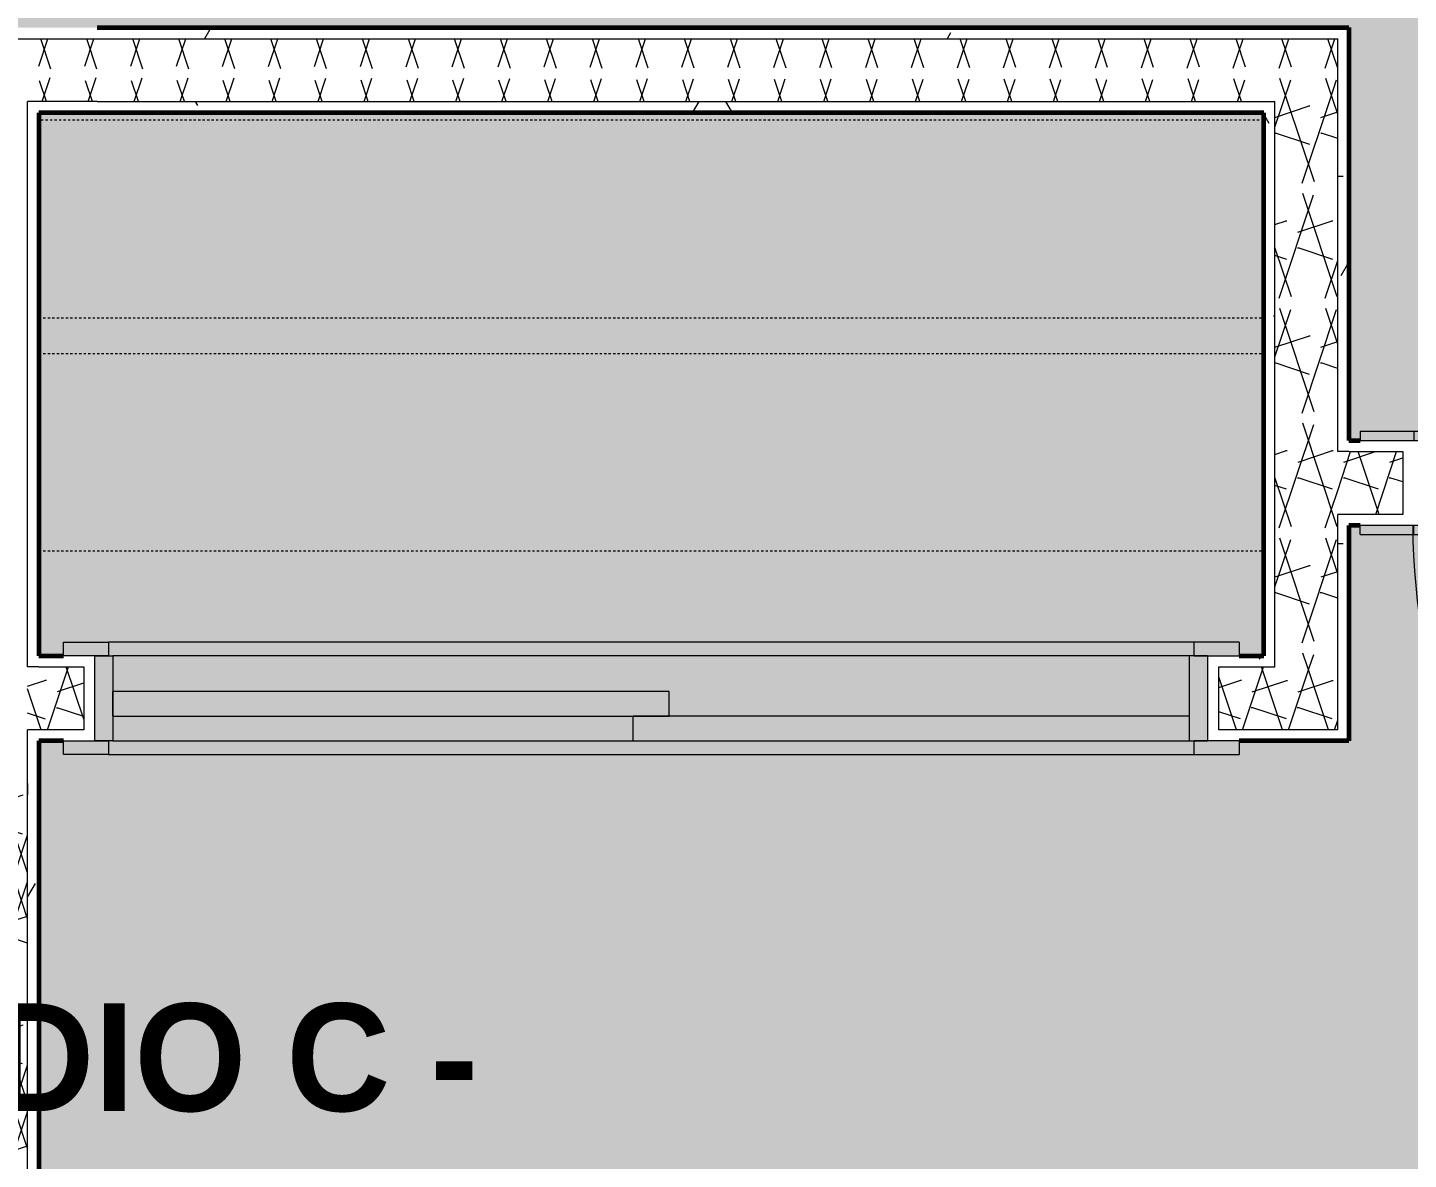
# Model space of a CAD drawing. Header units: inches. Extents: x -4110 to -1807, y 11006 to 12281.
# Drawn here: x -3676.9 to -3600, y 11644.4 to 11707.5 of the extents above; entities that cross this region are included whole.
import ezdxf

# ---------------------------------------------------------------- set-up
doc = ezdxf.new("R2010")
doc.units = ezdxf.units.IN
doc.header["$MEASUREMENT"] = 0
doc.linetypes.add('Dash', pattern=[0.25, 0.125, -0.125])
for name, color, linetype, lineweight in [('0-1', 7, 'Continuous', 5), ('0-2', 7, 'Continuous', 9), ('A-AREA-IDEN', 2, 'Continuous', 9), ('A-DOOR', 31, 'Continuous', 18), ('A-DOOR-3', 7, 'Continuous', 9), ('A-DOOR-4', 90, 'Continuous', 30), ('A-DOOR-FRAM-1', 31, 'Continuous', 18), ('A-DOOR-FRAM-2', 7, 'Continuous', 9), ('A-ROOF-PATT-1', 35, 'Continuous', 9), ('A-WALL-3', 250, 'Continuous', 60), ('A-WALL-4', 50, 'Continuous', 18), ('A-WALL-PATT-1', 7, 'Continuous', 9), ('A-WALL-PATT-2', 253, 'Continuous', 9), ('Q-CASE-HDLN-1', 7, 'Dash', 9)]:
    doc.layers.add(name, color=color, linetype=linetype, lineweight=lineweight)
doc.styles.add('Century Gothic_B', font='GOTHICB.TTF', dxfattribs={"height": 6})
pattern_1 = [(161.57, (0.32, 0.32), (-2.560496185, -0.000537386), [0, -18.214, 2.022, 0]), (18.43, (-0.32, 0.32), (-2.560496185, 0.000537386), [0, -18.214, 2.022, 0]), (108.43, (0.32, 0.32), (1.27922091, -6.400876726), [6.07, -14.166]), (71.57, (-0.32, 0.32), (1.27922091, 6.400876726), [6.07, -14.166])]
pattern_2 = [(0, (0, 0), (20.48, 5.12), [0.845, -14.515, 0.845, -14.515, -81.92]), (0, (0, 0), (20.48, 5.12), [-30.72, 0.845, -29.875, 0.845, -14.515, -35.84]), (0, (0, 0), (20.48, 5.12), [-76.8, 0.845, -9.395, 0.845, -24.755]), (120, (7.68, 2.56), (-14.67405, 15.1762003), [0.845, -14.515, 0.845, -14.515, -81.92]), (120, (7.68, 2.56), (-14.67405, 15.1762003), [-30.72, 0.845, -29.875, 0.845, -14.515, -35.84]), (120, (7.68, 2.56), (-14.67405, 15.1762003), [-76.8, 0.845, -9.395, 0.845, -24.755]), (240, (10.24, 12.8), (-5.80595, -20.2962003), [0.845, -14.515, 0.845, -14.515, -81.92]), (240, (10.24, 12.8), (-5.80595, -20.2962003), [-30.72, 0.845, -29.875, 0.845, -14.515, -35.84]), (240, (10.24, 12.8), (-5.80595, -20.2962003), [-76.8, 0.845, -9.395, 0.845, -24.755])]

# ---------------------------------------------------------------- blocks, each defined once
blk = doc.blocks.new('SLIDING - FLUSH - SLIDING - FLUSH - 5-0 x 6-8-3934327-ENLARGED RCP - 3RD FLOOR PLAN - EAST')
at = {"layer": 'A-DOOR'}
for points in [[(-30.25, 3), (-32.75, 3), (-32.75, 2.25), (-30.25, 2.25)], [(-19.226, 3), (-30.25, 3), (-30.25, 2.25), (30.25, 2.25), (30.25, 3), (1, 3)], [(31, 3), (30.25, 3), (30.25, 2.25), (32.75, 2.25), (32.75, 3), (31.293, 3)], [(1, 2.25), (-30, 2.25), (-30, 0.875), (1, 0.875)], [(14.453, 0.875), (-1, 0.875), (-1, -0.5), (30, -0.5), (30, 0.875)], [(-31, -2.5), (-32.75, -2.5), (-32.75, -3.25), (-30.25, -3.25), (-30.25, -2.5)], [(-19.226, -2.5), (-30.25, -2.5), (-30.25, -3.25), (30.25, -3.25), (30.25, -2.5), (14.453, -2.5)], [(32.75, -2.5), (30.25, -2.5), (30.25, -3.25), (32.75, -3.25)]]:
    blk.add_hatch(color=256, dxfattribs=at).paths.add_polyline_path(points, flags=0)
at = {"layer": 'A-DOOR-FRAM-1'}
for points in [[(-30.25, 2.25), (-31, 2.25), (-31, -2.5), (-30, -2.5), (-30, 2.25)], [(30, 2.25), (30, -2.5), (31, -2.5), (31, 2.25), (30.25, 2.25)]]:
    blk.add_hatch(color=256, dxfattribs=at).paths.add_polyline_path(points, flags=0)
h = blk.add_hatch(color=256, dxfattribs=at)
h.paths.add_polyline_path([(30, 2.25), (1, 2.25), (1, 0.875), (30, 0.875)], flags=0)
h.paths.add_polyline_path([(-30, 0.875), (-30, -2.5), (30, -2.5), (30, -0.5), (-1, -0.5), (-1, 0.875), (-19.226, 0.875)], flags=0)
at = {"layer": 'A-DOOR-3'}
for p, q in [((-32.75, 2.25), (-32.75, 3)), ((-30.25, 3), (-32.75, 3)), ((30.25, 3), (-30.25, 3)), ((-30.25, 3), (-30.25, 2.25)), ((30.25, 2.25), (30.25, 3)), ((30.25, 3), (32.75, 3)), ((32.75, 3), (32.75, 2.25)), ((-32.75, 2.25), (-30.25, 2.25)), ((1, 2.25), (-30, 2.25)), ((-30, 2.25), (-30, 0.875)), ((1, 2.25), (1, 0.875)), ((32.75, 2.25), (30.25, 2.25)), ((-30, 0.875), (1, 0.875)), ((30, 0.875), (-1, 0.875)), ((-1, 0.875), (-1, -0.5)), ((30, 0.875), (30, -0.5)), ((-1, -0.5), (30, -0.5)), ((-32.75, -3.25), (-32.75, -2.5)), ((-30.25, -2.5), (-32.75, -2.5)), ((-30.25, -2.5), (-30.25, -3.25)), ((30.25, -2.5), (32.75, -2.5)), ((30.25, -3.25), (30.25, -2.5)), ((32.75, -2.5), (32.75, -3.25)), ((-32.75, -3.25), (-30.25, -3.25)), ((-30.25, -3.25), (30.25, -3.25)), ((32.75, -3.25), (30.25, -3.25))]:
    blk.add_line(p, q, dxfattribs=at)
at = {"layer": 'A-DOOR-FRAM-2'}
for p, q in [((-30, 2.25), (-31, 2.25)), ((-31, -2.5), (-31, 2.25)), ((-30, 2.25), (-30, -2.5)), ((30, 2.25), (1, 2.25)), ((30, -2.5), (30, 2.25)), ((30, 2.25), (31, 2.25)), ((31, 2.25), (31, -2.5)), ((-31, -2.5), (-30, -2.5)), ((-30, -2.5), (30, -2.5)), ((31, -2.5), (30, -2.5))]:
    blk.add_line(p, q, dxfattribs=at)
blk = doc.blocks.new('SWING - SINGLE - FLUSH - SWING - FLUSH - 2-10 x 6-8 - PRIVACY-3983845-ENLARGED RCP - 3RD FLOOR PLAN - EAST')
at = {"layer": 'A-DOOR-FRAM-1'}
for points in [[(-17.625, 2.375), (-17, 2.375), (-17, 2.875), (-20, 2.875), (-20, 2.375)], [(-17, 2.375), (17, 2.375), (17, 2.875), (-17, 2.875)], [(20, 2.375), (20, 2.875), (17, 2.875), (17, 2.375)], [(-17, -2.875), (-17, -2.375), (-20, -2.375), (-20, -2.875), (-17.625, -2.875)], [(17, -2.875), (17, -2.375), (-17, -2.375), (-17, -2.875), (16.5, -2.875)], [(20, -2.875), (20, -2.375), (17, -2.375), (17, -2.875), (19.651, -2.875)]]:
    blk.add_hatch(color=256, dxfattribs=at).paths.add_polyline_path(points, flags=0)
at = {"layer": 'A-DOOR-3'}
blk.add_arc((17, -2.375), 34.067, 180, 266.63431, dxfattribs=at)
at = {"layer": 'A-DOOR-4'}
for p, q in [((15, -2.375), (15, -36.383)), ((17, -2.375), (15, -2.375)), ((17, -2.375), (17, -36.383)), ((17, -36.383), (15, -36.383))]:
    blk.add_line(p, q, dxfattribs=at)
at = {"layer": 'A-DOOR-FRAM-2'}
for p, q in [((-17, 2.875), (-20, 2.875)), ((-20, 2.875), (-20, 2.375)), ((-20, 2.375), (-17, 2.375)), ((17, 2.875), (-17, 2.875)), ((-17, 2.875), (-17, 2.375)), ((-17, 2.375), (17, 2.375)), ((20, 2.875), (17, 2.875)), ((17, 2.875), (17, 2.375)), ((17, 2.375), (20, 2.375)), ((20, 2.875), (20, 2.375)), ((-17, -2.375), (-20, -2.375)), ((-20, -2.875), (-20, -2.375)), ((-20, -2.875), (-17, -2.875)), ((17, -2.375), (-17, -2.375)), ((-17, -2.875), (-17, -2.375)), ((-17, -2.875), (17, -2.875)), ((20, -2.375), (17, -2.375)), ((17, -2.875), (17, -2.375)), ((17, -2.875), (20, -2.875)), ((20, -2.875), (20, -2.375))]:
    blk.add_line(p, q, dxfattribs=at)
blk = doc.blocks.new('OD_CW_Closet - OD_CW_Closet-3786619-ENLARGED RCP - 3RD FLOOR PLAN - EAST')
at = {"layer": 'Q-CASE-HDLN-1'}
for p, q in [((68.988, 24), (0.738, 24)), ((0.738, 13), (68.988, 13)), ((0.738, 11), (68.988, 11)), ((0.738, 0), (68.988, 0))]:
    blk.add_line(p, q, dxfattribs=at)
blk = doc.blocks.new('CTR - 1st Phase - Unit Layouts_rvt-1-ENLARGED RCP - 3RD FLOOR PLAN - EAST')
at = {"layer": 'A-WALL-PATT-1'}
h = blk.add_hatch(dxfattribs=at)
h.set_pattern_fill('FP_1', color=256, style=0, pattern_type=2)
h.set_pattern_definition(pattern_2)
h.paths.add_polyline_path([(-3681.424, 11705.114), (-3681.424, 11706.864), (-3673.053, 11706.864), (-3673.053, 11707.489), (-3682.049, 11707.489), (-3682.049, 11705.114)], flags=0)
h = blk.add_hatch(dxfattribs=at)
h.set_pattern_fill('FP_1', color=256, style=0, pattern_type=2)
h.set_pattern_definition(pattern_2)
h.paths.add_polyline_path([(-3673.053, 11706.864), (-3603.299, 11706.864), (-3603.299, 11707.489), (-3673.053, 11707.489)], flags=0)
h = blk.add_hatch(dxfattribs=at)
h.set_pattern_fill('FP_1', color=256, style=0, pattern_type=2)
h.set_pattern_definition(pattern_2)
h.paths.add_polyline_path([(-3603.299, 11668.364), (-3603.299, 11680.364), (-3603.924, 11680.364), (-3603.924, 11668.364)], flags=0)
h.paths.add_polyline_path([(-3603.924, 11683.864), (-3603.299, 11683.864), (-3603.299, 11706.864), (-3603.924, 11706.864), (-3603.924, 11702.739)], flags=0)
h = blk.add_hatch(dxfattribs=at)
h.set_pattern_fill('FP_1', color=256, style=0, pattern_type=2)
h.set_pattern_definition(pattern_2)
h.paths.add_polyline_path([(-3673.053, 11702.739), (-3607.424, 11702.739), (-3607.424, 11703.364), (-3673.053, 11703.364)], flags=0)
h = blk.add_hatch(dxfattribs=at)
h.set_pattern_fill('FP_1', color=256, style=0, pattern_type=2)
h.set_pattern_definition(pattern_2)
h.paths.add_polyline_path([(-3608.049, 11672.489), (-3607.424, 11672.489), (-3607.424, 11702.739), (-3608.049, 11702.739), (-3608.049, 11675.902)], flags=0)
h = blk.add_hatch(dxfattribs=at)
h.set_pattern_fill('FP_1', color=256, style=0, pattern_type=2)
h.set_pattern_definition(pattern_2)
h.paths.add_polyline_path([(-3600.299, 11682.114), (-3599.674, 11682.114), (-3599.674, 11684.489), (-3603.299, 11684.489), (-3603.299, 11683.864), (-3600.299, 11683.864)], flags=0)
h.paths.add_polyline_path([(-3565.674, 11682.114), (-3565.049, 11682.114), (-3565.049, 11683.864), (-3554.299, 11683.864), (-3554.299, 11682.114), (-3553.674, 11682.114), (-3553.674, 11684.489), (-3565.674, 11684.468), (-3565.674, 11683.864)], flags=0)
h.paths.add_polyline_path([(-3519.049, 11682.114), (-3519.049, 11683.864), (-3504.678, 11683.864), (-3504.678, 11684.489), (-3519.674, 11684.489), (-3519.674, 11682.114)], flags=0)
h = blk.add_hatch(dxfattribs=at)
h.set_pattern_fill('FP_1', color=256, style=0, pattern_type=2)
h.set_pattern_definition(pattern_2)
h.paths.add_polyline_path([(-3673.174, 11670.114), (-3673.174, 11672.489), (-3676.299, 11672.489), (-3676.299, 11671.864), (-3673.799, 11671.864), (-3673.799, 11670.114), (-3673.466, 11670.114)], flags=0)
h.paths.add_polyline_path([(-3611.174, 11670.114), (-3610.549, 11670.114), (-3610.549, 11671.864), (-3607.424, 11671.864), (-3607.424, 11672.489), (-3611.174, 11672.489), (-3611.174, 11671.708)], flags=0)
h = blk.add_hatch(dxfattribs=at)
h.set_pattern_fill('FP_1', color=256, style=0, pattern_type=2)
h.set_pattern_definition(pattern_2)
h.paths.add_polyline_path([(-3676.924, 11553.439), (-3676.299, 11553.439), (-3676.299, 11665.364), (-3676.924, 11665.364), (-3676.924, 11563.927)], flags=0)
at = {"layer": 'A-WALL-PATT-2'}
h = blk.add_hatch(dxfattribs=at)
h.set_pattern_fill('FP_2', color=256, style=0, pattern_type=2)
h.set_pattern_definition(pattern_1)
h.paths.add_polyline_path([(-3673.053, 11703.364), (-3673.053, 11706.864), (-3681.424, 11706.864), (-3681.424, 11703.364), (-3676.924, 11703.364)], flags=0)
h = blk.add_hatch(dxfattribs=at)
h.set_pattern_fill('FP_2', color=256, style=0, pattern_type=2)
h.set_pattern_definition(pattern_1)
h.paths.add_polyline_path([(-3607.424, 11703.364), (-3603.924, 11703.364), (-3603.924, 11706.864), (-3673.053, 11706.864), (-3673.053, 11703.364), (-3622.948, 11703.364)], flags=0)
h = blk.add_hatch(dxfattribs=at)
h.set_pattern_fill('FP_2', color=256, style=0, pattern_type=2)
h.set_pattern_definition(pattern_1)
h.paths.add_polyline_path([(-3607.424, 11671.864), (-3603.924, 11671.864), (-3603.924, 11703.364), (-3607.424, 11703.364), (-3607.424, 11672.489)], flags=0)
h = blk.add_hatch(dxfattribs=at)
h.set_pattern_fill('FP_2', color=256, style=0, pattern_type=2)
h.set_pattern_definition(pattern_1)
h.paths.add_polyline_path([(-3603.924, 11680.364), (-3600.299, 11680.364), (-3600.299, 11683.864), (-3603.924, 11683.864), (-3603.924, 11682.114)], flags=0)
h.paths.add_polyline_path([(-3554.299, 11680.364), (-3554.299, 11683.864), (-3565.049, 11683.864), (-3565.049, 11680.364), (-3555.589, 11680.364)], flags=0)
h.paths.add_polyline_path([(-3519.049, 11680.364), (-3504.678, 11680.364), (-3504.678, 11683.864), (-3519.049, 11683.864), (-3519.049, 11682.114)], flags=0)
h = blk.add_hatch(dxfattribs=at)
h.set_pattern_fill('FP_2', color=256, style=0, pattern_type=2)
h.set_pattern_definition(pattern_1)
h.paths.add_polyline_path([(-3676.924, 11668.364), (-3673.799, 11668.364), (-3673.799, 11671.864), (-3676.924, 11671.864), (-3676.924, 11670.114)], flags=0)
h.paths.add_polyline_path([(-3609.257, 11668.364), (-3603.924, 11668.364), (-3603.924, 11671.864), (-3610.549, 11671.864), (-3610.549, 11668.364)], flags=0)
h = blk.add_hatch(dxfattribs=at)
h.set_pattern_fill('FP_2', color=256, style=0, pattern_type=2)
h.set_pattern_definition(pattern_1)
h.paths.add_polyline_path([(-3676.924, 11552.364), (-3676.924, 11664.739), (-3680.424, 11664.739), (-3680.424, 11553.439), (-3677.249, 11553.439)], flags=0)
at = {"layer": 'A-WALL-3'}
for p, q in [((-3673.053, 11707.489), (-3603.299, 11707.489)), ((-3603.299, 11707.489), (-3603.299, 11706.864)), ((-3603.299, 11706.864), (-3603.299, 11702.739)), ((-3673.053, 11702.739), (-3676.299, 11702.739)), ((-3676.299, 11702.739), (-3676.299, 11672.489)), ((-3608.049, 11702.739), (-3673.053, 11702.739)), ((-3608.049, 11672.489), (-3608.049, 11702.739)), ((-3603.299, 11702.739), (-3603.299, 11684.489)), ((-3603.299, 11684.489), (-3602.674, 11684.489)), ((-3602.674, 11679.739), (-3603.299, 11679.739)), ((-3603.299, 11679.739), (-3603.299, 11672.489)), ((-3676.299, 11672.489), (-3674.924, 11672.489)), ((-3609.424, 11672.489), (-3608.049, 11672.489)), ((-3603.299, 11672.489), (-3603.299, 11668.364)), ((-3603.299, 11668.364), (-3603.299, 11667.739)), ((-3674.924, 11667.739), (-3676.299, 11667.739)), ((-3676.299, 11667.739), (-3676.299, 11665.364)), ((-3603.299, 11667.739), (-3609.424, 11667.739)), ((-3676.299, 11665.364), (-3676.299, 11552.364))]:
    blk.add_line(p, q, dxfattribs=at)
at = {"layer": 'A-WALL-4'}
for p, q in [((-3681.424, 11706.864), (-3673.053, 11706.864)), ((-3673.053, 11706.864), (-3603.924, 11706.864)), ((-3603.924, 11703.364), (-3603.924, 11706.864)), ((-3673.053, 11703.364), (-3676.924, 11703.364)), ((-3676.924, 11702.739), (-3676.924, 11703.364)), ((-3673.053, 11703.364), (-3607.424, 11703.364)), ((-3607.424, 11702.739), (-3607.424, 11703.364)), ((-3603.924, 11702.739), (-3603.924, 11703.364)), ((-3676.924, 11671.864), (-3676.924, 11702.739)), ((-3607.424, 11672.489), (-3607.424, 11702.739)), ((-3603.924, 11683.864), (-3603.924, 11702.739)), ((-3603.299, 11683.864), (-3603.924, 11683.864)), ((-3603.299, 11683.864), (-3600.299, 11683.864)), ((-3600.299, 11683.864), (-3600.299, 11682.114)), ((-3600.299, 11682.114), (-3600.299, 11680.364)), ((-3603.299, 11680.364), (-3603.924, 11680.364)), ((-3603.924, 11672.489), (-3603.924, 11680.364)), ((-3600.299, 11680.364), (-3603.299, 11680.364)), ((-3607.424, 11671.864), (-3607.424, 11672.489)), ((-3603.924, 11671.864), (-3603.924, 11672.489)), ((-3676.299, 11671.864), (-3676.924, 11671.864)), ((-3676.299, 11671.864), (-3673.799, 11671.864)), ((-3673.799, 11671.864), (-3673.799, 11670.114)), ((-3610.549, 11670.114), (-3610.549, 11671.864)), ((-3610.549, 11671.864), (-3607.424, 11671.864)), ((-3603.924, 11668.364), (-3603.924, 11671.864)), ((-3673.799, 11670.114), (-3673.799, 11668.364)), ((-3610.549, 11668.364), (-3610.549, 11670.114)), ((-3676.299, 11668.364), (-3676.924, 11668.364)), ((-3676.924, 11665.364), (-3676.924, 11668.364)), ((-3673.799, 11668.364), (-3676.299, 11668.364)), ((-3603.924, 11668.364), (-3610.549, 11668.364)), ((-3676.924, 11664.739), (-3676.924, 11665.364)), ((-3676.924, 11665.364), (-3676.924, 11664.739)), ((-3676.924, 11552.364), (-3676.924, 11664.739))]:
    blk.add_line(p, q, dxfattribs=at)
at = {"layer": '0-2'}
for name, p in [('OD_CW_Closet - OD_CW_Closet-3786619-ENLARGED RCP - 3RD FLOOR PLAN - EAST', (-3677.036, 11678.326)), ('SWING - SINGLE - FLUSH - SWING - FLUSH - 2-10 x 6-8 - PRIVACY-3983845-ENLARGED RCP - 3RD FLOOR PLAN - EAST', (-3582.674, 11682.114))]:
    blk.add_blockref(name, p, dxfattribs=at)
at = {"layer": '0-2', "rotation": 180}
blk.add_blockref('SLIDING - FLUSH - SLIDING - FLUSH - 5-0 x 6-8-3934327-ENLARGED RCP - 3RD FLOOR PLAN - EAST', (-3642.174, 11669.989), dxfattribs=at)
blk = doc.blocks.new('CTR - 1st Phase - Shell_rvt-1-ENLARGED RCP - 3RD FLOOR PLAN - EAST')
at = {"layer": 'A-ROOF-PATT-1'}
h = blk.add_hatch(dxfattribs=at)
h.set_pattern_fill('FP_1', color=256, style=0, pattern_type=2)
h.set_pattern_definition(pattern_2)
h.paths.add_polyline_path([(-3851.849, 11070.344), (-3610.799, 11070.344), (-3610.799, 11121.752), (-3851.849, 11121.752), (-3851.849, 11081.989)], flags=0)
h.paths.add_polyline_path([(-3539.721, 11070.344), (-3511.299, 11070.344), (-3511.299, 11097.752), (-3581.424, 11097.752), (-3581.424, 11070.344), (-3555.589, 11070.344)], flags=0)
h.paths.add_polyline_path([(-3529.912, 11130.627), (-3529.912, 11170.002), (-3525.537, 11170.002), (-3525.537, 11169.377), (-3487.299, 11169.377), (-3487.299, 11200.814), (-3615.299, 11200.814), (-3615.299, 11200.314), (-3655.299, 11200.314), (-3655.299, 11170.813), (-3654.799, 11170.813), (-3654.799, 11130.813), (-3655.299, 11130.813), (-3655.299, 11130.627), (-3614.099, 11130.627), (-3614.099, 11154.627), (-3566.099, 11154.627), (-3566.099, 11130.627), (-3557.982, 11130.627), (-3557.982, 11137.733), (-3557.855, 11138.697), (-3557.483, 11139.596), (-3556.891, 11140.368), (-3556.119, 11140.96), (-3555.22, 11141.332), (-3554.179, 11141.459), (-3552.867, 11141.459), (-3553.215, 11144.483), (-3554.407, 11145.483), (-3554.974, 11146.483), (-3555.242, 11147.483), (-3555.419, 11148.487), (-3555.506, 11149.483), (-3555.331, 11151.475), (-3554.793, 11153.483), (-3554.065, 11155.483), (-3553.133, 11157.483), (-3551.745, 11159.483), (-3550.745, 11160.483), (-3549.879, 11160.983), (-3548.506, 11161.483), (-3547.506, 11161.483), (-3546.132, 11160.983), (-3545.266, 11160.483), (-3544.266, 11159.483), (-3542.878, 11157.483), (-3541.946, 11155.483), (-3541.218, 11153.483), (-3540.68, 11151.475), (-3540.506, 11149.483), (-3540.593, 11148.487), (-3540.77, 11147.483), (-3541.038, 11146.483), (-3541.605, 11145.483), (-3542.796, 11144.483), (-3543.144, 11141.459), (-3541.756, 11141.459), (-3540.791, 11141.332), (-3539.893, 11140.96), (-3539.121, 11140.368), (-3538.529, 11139.596), (-3538.156, 11138.697), (-3538.029, 11137.733), (-3538.029, 11130.627), (-3530.924, 11130.627)], flags=0)
h.paths.add_polyline_path([(-3660.049, 11130.627), (-3660.049, 11130.813), (-3660.549, 11130.813), (-3660.549, 11170.813), (-3660.049, 11170.813), (-3660.049, 11171.189), (-3694.049, 11171.189), (-3694.049, 11177.814), (-3694.799, 11177.814), (-3694.799, 11243.314), (-3694.049, 11243.314), (-3694.049, 11274.314), (-3734.049, 11274.314), (-3734.049, 11274.814), (-3822.099, 11274.814), (-3822.099, 11274.689), (-3821.599, 11274.689), (-3821.599, 11236.689), (-3822.099, 11236.689), (-3822.099, 11229.002), (-3851.849, 11229.002), (-3851.849, 11130.627), (-3660.549, 11130.627)], flags=0)
h.paths.add_polyline_path([(-3689.299, 11175.939), (-3660.049, 11175.939), (-3660.049, 11274.814), (-3689.299, 11274.814), (-3689.299, 11243.314), (-3688.549, 11243.314), (-3688.549, 11177.814), (-3689.299, 11177.814)], flags=0)
h.paths.add_polyline_path([(-3615.299, 11205.564), (-3529.005, 11205.564), (-3529.005, 11208.564), (-3558.005, 11208.564), (-3558.005, 11210.564), (-3529.005, 11210.564), (-3529.005, 11266.564), (-3558.005, 11266.564), (-3558.005, 11268.564), (-3529.005, 11268.564), (-3529.005, 11271.564), (-3528.005, 11271.564), (-3528.005, 11276.097), (-3487.299, 11276.097), (-3487.299, 11362.614), (-3659.399, 11362.614), (-3659.399, 11326.614), (-3661.149, 11326.614), (-3661.149, 11362.614), (-3670.899, 11362.614), (-3670.899, 11430.064), (-3663.649, 11430.064), (-3663.649, 11369.864), (-3663.149, 11369.864), (-3663.149, 11370.614), (-3661.149, 11370.614), (-3661.149, 11369.864), (-3625.149, 11369.873), (-3625.149, 11370.614), (-3623.149, 11370.614), (-3623.149, 11369.864), (-3481.174, 11369.864), (-3481.174, 11432.314), (-3485.699, 11432.314), (-3485.699, 11432.189), (-3581.949, 11432.189), (-3581.949, 11430.564), (-3823.199, 11430.564), (-3823.199, 11424.327), (-3851.849, 11424.327), (-3851.849, 11279.564), (-3734.049, 11279.564), (-3734.049, 11280.064), (-3694.049, 11280.064), (-3694.049, 11279.564), (-3655.299, 11279.564), (-3655.299, 11206.064), (-3615.299, 11206.064)], flags=0)
h.paths.add_polyline_path([(-3522.255, 11205.564), (-3487.299, 11205.564), (-3487.299, 11271.347), (-3522.255, 11271.347), (-3522.255, 11208.564)], flags=0)
h.paths.add_polyline_path([(-3521.755, 11216.564), (-3521.755, 11243.814), (-3489.318, 11243.814), (-3489.318, 11216.564), (-3495.818, 11216.564)], flags=0)
h.paths.add_polyline_path([(-3826.849, 11237.502), (-3826.849, 11274.814), (-3851.849, 11274.814), (-3851.849, 11271.127), (-3829.536, 11271.127), (-3829.536, 11243.252), (-3851.849, 11243.252), (-3851.849, 11237.502)], flags=0)
h.paths.add_polyline_path([(-3676.299, 11553.439), (-3583.324, 11553.439), (-3583.324, 11553.939), (-3562.049, 11553.939), (-3562.049, 11604.114), (-3562.549, 11604.114), (-3562.549, 11644.114), (-3562.049, 11644.114), (-3562.049, 11679.739), (-3562.674, 11679.739), (-3562.674, 11679.239), (-3602.674, 11679.239), (-3602.674, 11679.739), (-3603.299, 11679.739), (-3603.299, 11667.739), (-3609.424, 11667.739), (-3609.424, 11666.989), (-3674.924, 11666.989), (-3674.924, 11667.739), (-3676.299, 11667.739), (-3676.299, 11563.927)], flags=0)
h.paths.add_polyline_path([(-3557.299, 11553.939), (-3526.049, 11553.939), (-3526.049, 11590.802), (-3526.674, 11590.802), (-3526.674, 11595.177), (-3487.299, 11595.177), (-3487.299, 11603.294), (-3494.405, 11603.294), (-3495.369, 11603.421), (-3496.268, 11603.794), (-3497.039, 11604.386), (-3497.632, 11605.158), (-3498.004, 11606.056), (-3498.131, 11607.097), (-3498.131, 11608.409), (-3501.155, 11608.061), (-3502.155, 11606.87), (-3503.155, 11606.303), (-3504.155, 11606.035), (-3505.158, 11605.858), (-3506.155, 11605.771), (-3508.147, 11605.945), (-3510.155, 11606.483), (-3512.155, 11607.211), (-3514.155, 11608.143), (-3516.155, 11609.531), (-3517.155, 11610.531), (-3517.655, 11611.397), (-3518.155, 11612.771), (-3518.155, 11613.771), (-3517.655, 11615.144), (-3517.155, 11616.01), (-3516.155, 11617.01), (-3514.155, 11618.398), (-3512.155, 11619.33), (-3510.155, 11620.058), (-3508.147, 11620.596), (-3506.155, 11620.771), (-3505.07, 11620.668), (-3504.155, 11620.506), (-3503.155, 11620.239), (-3502.155, 11619.672), (-3501.155, 11618.48), (-3498.131, 11618.132), (-3498.131, 11619.521), (-3498.004, 11620.485), (-3497.632, 11621.384), (-3497.039, 11622.155), (-3496.268, 11622.748), (-3495.369, 11623.12), (-3494.405, 11623.247), (-3487.299, 11623.247), (-3487.299, 11631.364), (-3511.299, 11631.364), (-3511.299, 11679.364), (-3487.299, 11679.364), (-3487.299, 11679.739), (-3516.674, 11679.739), (-3516.674, 11679.239), (-3556.674, 11679.239), (-3556.674, 11679.739), (-3557.299, 11679.739), (-3557.299, 11644.114), (-3556.799, 11644.114), (-3556.799, 11604.114), (-3557.299, 11604.114), (-3557.299, 11600.207)], flags=0)
h.paths.add_polyline_path([(-3681.049, 11560.177), (-3680.424, 11560.177), (-3680.424, 11563.927), (-3681.049, 11563.927), (-3681.049, 11560.427)], flags=0)
h.paths.add_polyline_path([(-3851.849, 11576.552), (-3681.049, 11576.552), (-3681.049, 11658.614), (-3716.049, 11658.614), (-3716.049, 11707.489), (-3603.299, 11707.489), (-3603.299, 11684.489), (-3602.674, 11684.489), (-3602.674, 11684.989), (-3562.674, 11684.989), (-3562.674, 11684.489), (-3556.674, 11684.489), (-3556.674, 11684.989), (-3516.674, 11684.989), (-3516.674, 11684.489), (-3505.299, 11684.489), (-3505.299, 11739.652), (-3541.299, 11739.652), (-3541.299, 11741.402), (-3505.299, 11741.402), (-3505.299, 11745.939), (-3851.849, 11745.939), (-3851.849, 11738.589), (-3829.536, 11738.589), (-3829.536, 11710.714), (-3851.849, 11710.714), (-3851.849, 11707.964), (-3826.849, 11707.964), (-3826.849, 11745.277), (-3822.099, 11745.277), (-3822.099, 11745.152), (-3821.599, 11745.152), (-3821.599, 11707.152), (-3822.099, 11707.152), (-3822.099, 11699.464), (-3851.849, 11699.464), (-3851.849, 11587.177)], flags=0)
h.paths.add_polyline_path([(-3407.674, 11647.864), (-3407.674, 11718.114), (-3408.674, 11718.114), (-3408.674, 11647.864), (-3408.521, 11647.864)], flags=0)
h.paths.add_polyline_path([(-3690.306, 11665.364), (-3681.049, 11665.364), (-3681.049, 11702.739), (-3711.299, 11702.739), (-3711.299, 11665.364), (-3709.799, 11665.364)], flags=0)
h.paths.add_polyline_path([(-3682.549, 11667.614), (-3709.799, 11667.614), (-3709.799, 11700.052), (-3682.549, 11700.052), (-3682.549, 11671.864)], flags=0)
h.paths.add_polyline_path([(-3674.924, 11672.489), (-3674.924, 11673.239), (-3609.424, 11673.239), (-3609.424, 11672.489), (-3608.049, 11672.489), (-3608.049, 11702.739), (-3676.299, 11702.739), (-3676.299, 11672.489)], flags=0)
h.paths.add_polyline_path([(-3408.674, 11725.364), (-3407.674, 11725.364), (-3407.674, 11747.439), (-3413.157, 11747.439), (-3413.157, 11725.364), (-3410.978, 11725.364)], flags=0)

msp = doc.modelspace()

# ---------------------------------------------------------------- block references
at = {"layer": '0-1'}
for name in ['CTR - 1st Phase - Shell_rvt-1-ENLARGED RCP - 3RD FLOOR PLAN - EAST', 'CTR - 1st Phase - Unit Layouts_rvt-1-ENLARGED RCP - 3RD FLOOR PLAN - EAST']:
    msp.add_blockref(name, (0, 0), dxfattribs=at)

# ---------------------------------------------------------------- texts
at = {"layer": 'A-AREA-IDEN', "insert": (-3695.049, 11653.113), "char_height": 6, "width": 53.126, "attachment_point": 1, "style": 'Century Gothic_B'}
msp.add_mtext('STUDIO C -', dxfattribs=at)

doc.saveas('drawing.dxf')
